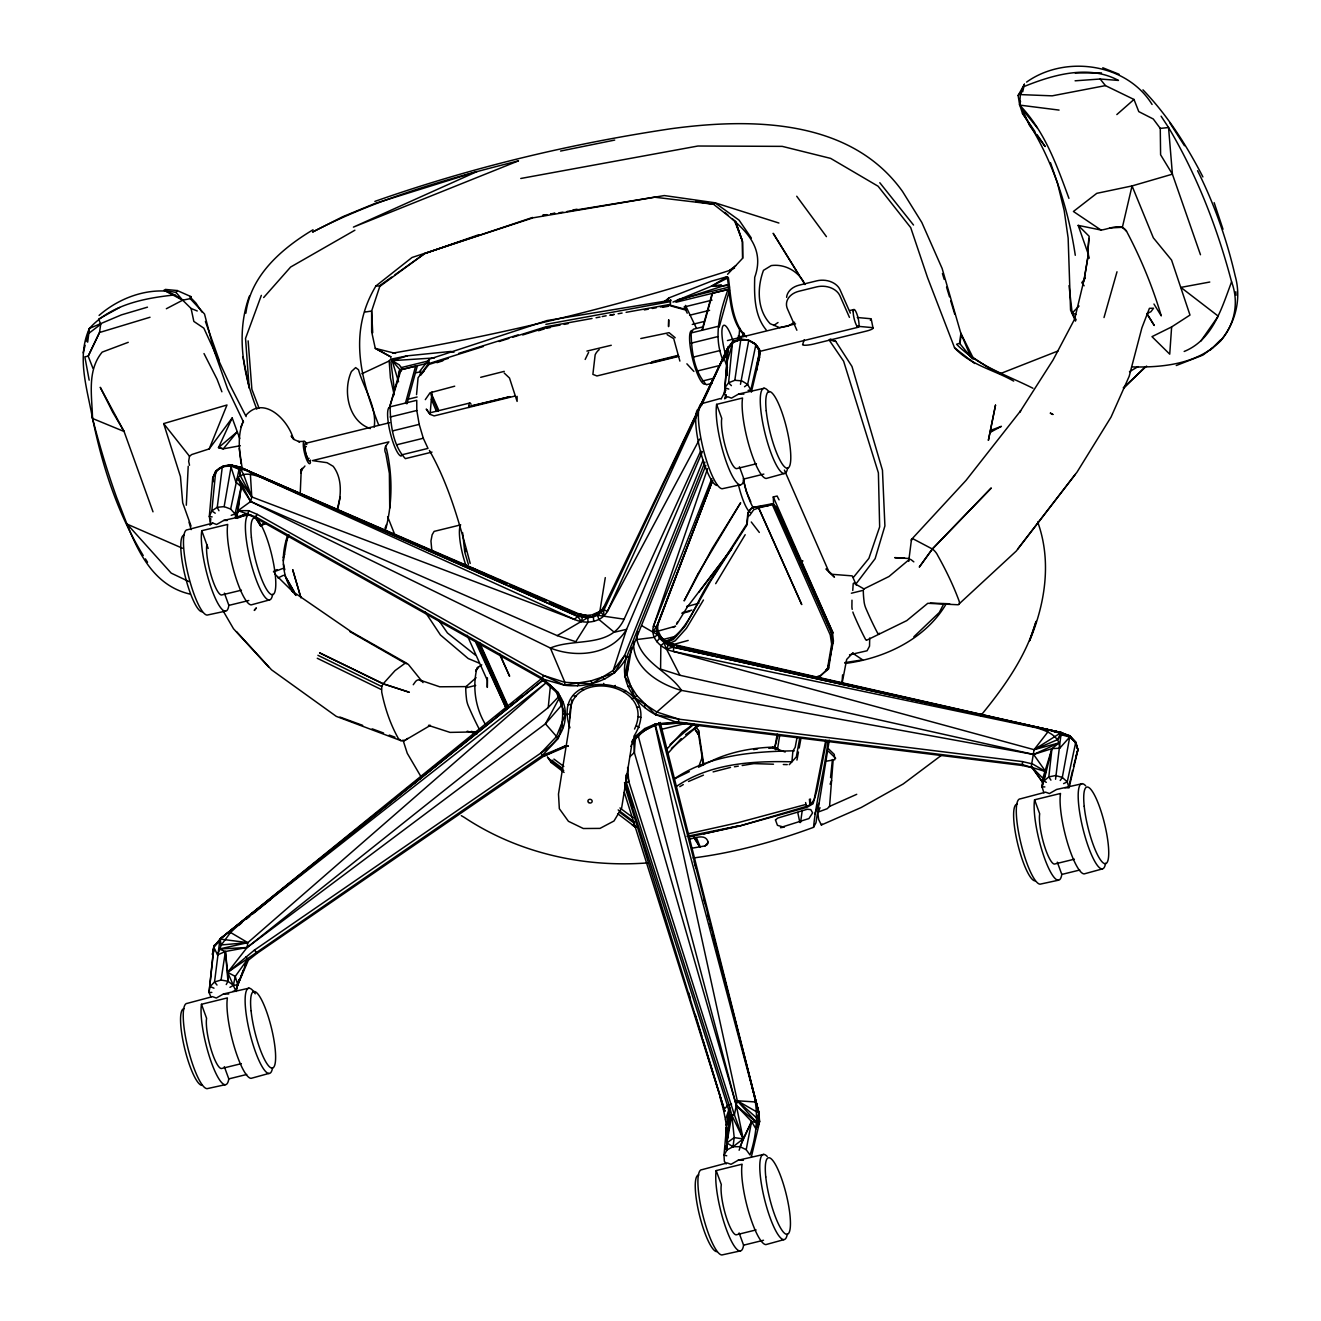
<?xml version="1.0" encoding="UTF-8"?>
<svg xmlns="http://www.w3.org/2000/svg" width="1321" height="1321" viewBox="0 0 1321 1321"><rect width="100%" height="100%" fill="white"/><g stroke="black" fill="none" stroke-linecap="round" stroke-linejoin="round"><path stroke-width="1.5" d="M1055.562 779.241L1061.209 732.561L673.462 644.4L665.801 641.478L659.361 635.847L673.05 647.125L1061.209 732.561L1069.432 735.648L1076.004 742.65L1077.903 749.767L1069.515 785.879M726.253 1163.9L724.354 1161.275L723.991 1155.148L727.161 1149.831L733.023 1146.744L739.991 1146.694L746.2 1149.699L750.014 1154.967C757.28 1133.401 758.881 1110.35 752.343 1088.405L655.447 725.312M487.399 677.739L487.3 687.399L487.35 680.414L467.172 635.285M851.979 600.18L851.896 606.9A6.027 1.304 76.2 0 0 852.21 609.344M1075.509 321.119L1070.555 310.121L1068.144 238.061L1064.181 210.501L1057.444 182.942L1050.443 162.615M642.089 625.873L652.69 631.966L657.759 624.866L712.613 480.448L656.669 626.732C655.133 636.953 664.38 644.153 673.05 647.125L1061.209 732.561L1069.515 736.078L1076.004 742.65L1069.432 735.648L1061.539 734.806L1057.427 739.727L1034.079 749.684L673.594 651.484C662.267 649.321 649.998 638.951 653.383 626.336L707.577 468.658M869.713 637.993L869.532 646.167L867.088 650.758L849.535 654.803M240.405 458.288C238.837 446.168 238.226 432.892 243.229 421.531M301.039 469.533L300.957 473.001L302.245 468.261L301.403 470.226L304.936 466.016M644.731 728.581L634.658 737.019L630.86 746.382L636.739 737.349L644.681 730.298L644.731 728.581L655.464 723.941L678.416 722.075L1021.959 764.496L1045.704 771.58L1042.071 786.837L1043.871 792.798M727.012 375.197L726.732 356.373L728.251 347.142L732.528 341.924C742.121 336.442 755.876 340.191 759.988 350.792L759.261 358.85L751.352 392.188M1059.062 110.089L1019.663 105.102L1020.34 94.6L1024.386 84.247L1018.128 95.459L1019.663 105.102C1044.729 131.225 1056.75 165.092 1068.937 198.365M389.728 508.189L389.381 473.446L385.798 453.516A9.528 8.273 9.1 0 1 386.706 444.88L388.869 441.858L312.433 460.616L327.063 462.697L333.189 466.313C342.585 478.532 341.115 495.491 337.549 509.625M726.005 396.647L724.42 393.873L728.251 347.142L603.647 607.396L601.319 611.524L593.938 614.711L577.492 616.246L260.964 477.277C247.506 471.118 229.326 457.314 215.736 471.217L212.698 478.02L209.312 516.544L210.402 522.621L210.782 518.691M814.875 677.739L818.822 676.765L827.243 670.11L831.669 644.087L830.232 634.906L771.976 503.796L774.403 505.58M188.209 466.263L186.311 505.216M751.302 1157.113L759.261 1123.362L758.981 1113.174L660.219 722.455M1076.004 742.65L1069.432 735.648L1069.729 737.035L1059.739 748.198L1051.945 748.644L1033.6 754.456L681.52 690.404C668.839 671.464 642.567 663.092 636.821 639.546L654.176 637.349L657.594 634.658L657.759 624.866M724.42 393.873L727.177 357.545M734.592 341.33L740.833 339.365L748.759 340.405L755.86 344.715L759.707 351.469L756.322 370.838L759.988 350.792L755.562 344.121L748.545 340.24M87.665 342.172L89.481 328.384C110.881 304.573 144.369 298.117 174.818 294.93L182.678 300.197L191.083 308.47L197.258 310.98M852.755 590.454L853.151 584.493A6.027 1.304 76.2 0 1 853.399 583.271M635.368 738.125L634.377 752.541L736.325 1105.528L743.178 1138.917L739.116 1150.244M1171.628 326.931L1169.729 354.16L1151.978 336.657L1171.628 326.931L1189.99 315.059L1171.578 260.105L1153.349 237.846L1132.047 185.931L1096.777 193.345L1073.412 211.476L1101.004 230.036C1108.814 229.293 1121.133 222.407 1126.499 231.175A550.197 478.4 9.1 0 1 1161.258 315.884L1153.96 304.028M941.526 755.249L903.184 783.98L861.11 807.56L821.348 824.998L818.706 819.598L817.732 812.217L827.21 808.7L829.571 806.388L833.155 760.021L825.889 761.259M633.75 641.279C631.57 667.27 659.526 684.575 681.52 690.404L656.801 712.036L655.464 714.595C635.153 703.878 618.69 681.223 626.451 657.462L704.952 462.135M726.88 1134.194L727.277 1128.894M972.339 358.916L960.053 343.856L960.846 333.354L942.137 268.493L921.81 222.456L902.573 191.528C850.542 118.56 751.154 117.866 670.903 128.748C570.276 143.774 470.854 167.618 374.85 201.403M1088.834 238.474L1087.761 252.658L1089.28 258.173M128.253 342.321L102.179 352.113C86.691 370.821 92.09 396.168 92.52 418.476C99.455 445.293 107.381 471.861 116.809 497.918C131.819 535.368 145.194 583.899 190.323 594.169M841.84 684.526L842.6 674.833M738.125 339.679L738.456 335.584M738.868 338.44L739.694 328.202M431.95 392.007L430.101 414.315L426.254 409.081L430.134 414.381L434.147 415.9L515.058 396.036M1044.878 786.936L1042.071 786.837L1042.847 778.201L1051.945 748.644L1059.128 742.881C1055.198 733.865 1045.027 730.414 1036.358 727.772L673.594 651.484L673.462 644.4L659.988 638.737L656.669 626.732L712.415 480.728M416.544 394.616L418.08 377.773L427.575 364.844M759.261 358.85L759.988 350.792M541.544 678.581L219.98 939.033L213.754 947.124L209.048 992.55L210.914 996.893M725.444 1149.584L725.823 1145.703M797.058 737.399L795.159 747.389L792.914 751.005L791.89 761.821L789.215 764.694M1043.293 783.287L1031.272 766.593L1034.079 749.684L1047.949 731.851M226.238 984.558L227.955 981.255L227.658 972.372L247.11 947.487L548.232 707.577L550.444 685.467M727.557 274.322L742.65 258.256L742.6 241.958L735.533 221.482L732.478 218.89M960.053 343.856L960.846 333.354L973.775 359.13M830.546 777.64L832.412 759.542M153.005 511.821L124.075 431.472L92.52 418.476C87.417 389.282 76.189 356.901 89.481 328.384L121.416 314.877L147.473 307.166M705.81 465.438L628.846 656.933L626.451 657.462C615.058 680.067 588.258 688.109 564.579 685.236L564.876 682.346L550.362 648.033L250.66 501.501L241.198 486.706L237.978 477.608C244.269 471.564 253.83 474.866 260.964 477.277L574.635 619.516C585.599 624.404 600.972 622.67 607.379 611.474L699.668 439.034M741.708 339.282L732.528 341.924L728.598 382.809L724.783 387.78L728.796 389.068M810.5 799.023L809.872 804.935L806.57 806.355L738.505 826.319L688.555 837.068M571.861 699.866L568.41 732.082L558.486 794.07L559.344 808.7L568.426 821.299L583.321 828.515L599.998 828.399L614.001 820.985L621.597 808.254L631.521 746.282M636.821 639.546L637.68 631.686M305.085 870.556L219.98 939.033L214.53 981.982L210.138 986.556L213.985 988.191M730.001 1110.168L726.467 1127.672L727.161 1149.831L726.831 1142.929L730.067 1114.858M738.753 336.971L742.716 336.079L743.129 332.562M212.103 516.907L209.312 516.544L211.822 510.93L217.255 507.297L224.141 506.62L231.423 464.909L221.911 466.726L230.564 465.042L239.514 467.089L578.218 613.638L577.492 616.246L574.635 619.516L251.766 496.944L240.323 475.758L238.606 468.938L231.423 464.909L222.324 466.808L217.255 507.297L218.956 510.732M640.371 733.188L638.472 736.738L736.325 1105.528L751.599 1121.496L743.178 1138.917L733.023 1146.744L726.831 1142.929L730.265 1115.882L727.31 1105.297L624.503 782.527M733.023 1146.744L734.212 1137.612L731.867 1115.254L729.192 1105.429L626.385 782.676L625.791 775.08M233.09 991.262L235.865 991.113L227.658 972.372L542.27 755.496L558.271 738.456C563.027 723.512 565.14 707.247 558.288 692.551L542.32 678.119L256.109 517.072L238.028 510.649L241.198 486.706L235.832 482.016L230.696 465.983L221.911 466.726M731.405 385.649L728.598 382.809L734.823 380.283L740.833 339.365M800.559 822.504L802.243 810.417M119.617 307.479L98.712 319.022L100.693 324.306L99.521 332.512L88.193 356.158L92.949 368.311M771.976 503.796L752.078 507.611L750.245 509.724L748.247 512.911L747.075 524.817L710.781 580.86L685.071 626.204L673.561 639.314L666.593 642.7M374.206 427.129C377.079 406.885 363.803 388.605 358.486 369.731L355.646 367.601L351.436 371.498C342.519 390.752 348.381 421.548 370.441 428.565M217.007 985.053L214.53 981.982L221.053 980.033L225.412 951.5L247.11 947.487L545.441 723.809L560.715 706.223L562.168 702.739M300.197 494.17L301.254 469.665M283.355 560.798L287.053 539.249M777.59 748.726L779.77 734.971M238.176 981.883L235.865 991.113L237.747 984.921L235.254 976.401L227.658 972.372L254.425 950.096L540.85 753.069C554.572 744.4 565.603 731.669 565.322 714.611C565.784 698.082 553.796 686.788 540.883 678.532L254.672 517.485L246.053 513.671L242.42 515.421M599.784 611.887L605.282 577.624M693.129 857.99C734.344 852.706 774.601 841.659 813.538 827.326L815.965 822.752L829.307 740.14M475.444 731.9L450.032 732.395L428.499 725.411L430.398 725.378L404.424 740.635L401.056 740.701L398.43 738.621A193.543 130.036 -70.5 0 1 381.719 692.121L381.719 686.54L383.09 683.865L409.295 692.27L383.222 683.733L319.583 652.838L383.09 683.865M678.416 722.075L678.895 719.185L656.801 712.036L634.691 697.587L626.963 674.915L628.846 656.933L624.651 676.269L636.755 695.49L655.464 714.595L678.895 723.115L1022.437 765.52L1032.494 767.749L1042.401 781.9M1088.438 253.715L1084.244 278.995L1074.65 319.071L1053.068 359.973L1019.812 412.069L1020.654 410.798L966.031 480.398L911.473 539.463L908.898 559.807L888.983 576.517L863.571 589.083M1083.914 281.092L1088.091 255.861M655.464 714.595L678.895 719.185L1022.454 761.59L1022.437 765.52M634.542 729.043C656.884 682.429 565.471 666.428 570.127 717.65M828.052 740.503C824.816 769.664 816.328 798.495 813.538 827.326M631.719 647.521L626.963 674.915L624.651 676.269M799.601 738.769L796.348 756.867L791.89 761.821C752.111 760.797 709.773 763.406 675.857 786.821M757.346 1126.582L759.558 1121.76L758.981 1113.174L658.667 722.637M246.053 513.671L248.084 513.572L235.518 517.37L238.028 510.649L248.596 510.682L248.084 513.572L237.086 518.393M778.911 223.034L714.909 202.757L664.314 195.558L533.106 217.816L412.036 257.479L375.924 285.963C347.885 332.529 360.848 378.863 378.698 425.081M219.088 941.576L213.754 947.124L212.417 954.389L214.167 945.555L219.088 941.576L221.301 944.944L217.552 954.885L225.412 951.5L227.658 972.372M569.945 727.821C547.158 661.26 671.233 677.079 633.849 736.375M627.26 773.627L628.779 781.471L734.393 1114.874L743.178 1138.917L734.212 1137.612L726.831 1142.929L731.867 1115.254L734.393 1114.874L737.283 1100.773L655.084 725.411M732.528 341.924L728.119 348.794L726.732 356.373L723.891 357.974L720.226 364.563L701.418 405.712M796.943 760.087L798.445 752.029M799.188 748L801.038 737.927M1061.539 734.806L1069.729 737.035L1062.315 777.409L1060.202 780.513M385.782 529.027C392.469 502.855 392.634 475.312 386.508 449.008A9.528 8.273 9.1 0 1 385.567 446.052M235.782 518.03L235.055 513.968L230.663 509.064L239.514 467.089L506.818 583.387M746.2 1149.699L751.599 1121.496L756.619 1122.619L737.283 1100.773L755.133 1101.945M825.774 740.288L814.099 799.816L809.872 804.935L809.426 799.205M826.484 740.833L816.89 790.552L813.042 803.779L806.883 807.362L738.505 826.319M768.822 748.346L774.75 747.835L777.21 734.096M842.369 681.818L846.678 659.427L853.019 652.723M777.838 735.747L774.75 747.835M287.796 534.774C280.779 555.266 280.878 578.268 295.97 595.441L284.477 574.982M214.167 945.555L209.048 992.55L211.839 992.401M250.379 474.189L251.766 496.944L250.66 501.501L238.028 510.649L236.525 518.162L241.198 486.706L235.055 513.968L231.208 515.322M828.102 667.419L833.435 641.048L832.379 631.57M755.86 344.715L747.636 384.411L750.807 389.976L748.066 390.389M1069.729 737.035L1075.707 742.518L1067.252 781.916L1069.052 787.877L1064.842 787.712M670.985 300.197L546.944 320.574L429.077 359.229L428.879 364.48L420.524 375.114L424.206 370.838M687.217 313.176L685.45 309.378L670.358 305.201L670.573 299.966M730.067 1108.022L726.286 1125.343L726.732 1133.963M229.97 987.348L233.371 985.317L237.747 984.921L238.936 979.621M1019.663 105.102L1020.522 101.321M1022.669 91.826L1024.386 84.247L1020.34 94.6L1052.177 95.839L1105.446 85.617L1133.996 99.471L1138.785 111.624L1153.266 118.989L1160.267 128.401L1160.598 154.772L1172.404 174.174L1200.475 254.738M739.991 1146.694L751.599 1121.496L755.893 1128.811L758.832 1115.948L756.636 1117.896L737.283 1100.773L758.981 1113.174L756.636 1117.896M1069.465 784.014L1072.586 770.424M1073.478 766.543L1077.903 749.767L1075.707 742.518M750.807 389.976L759.707 351.469M1126.499 231.175L1122.388 227.295L1132.047 185.931L1172.404 174.174L1168.557 127.526L1161.093 116.182M245.871 313.209C250.693 275.263 282.017 248.331 313.027 229.788M236.096 991.477L238.738 980.199M1042.071 786.837L1045.704 771.58L1033.6 754.456L679.886 675.262L660.583 669.087L660.847 645.655L666.213 641.032L668.294 644.945L666.494 649.139L679.886 675.262M336.822 511.062L340.207 497.208M1046.315 782.329L1043.887 781.008L1051.945 748.644L1048.824 776.88L1050.922 780.15M83.206 352.856L85.138 345.326M86.096 341.561L89.481 328.384M249.388 296.135C235.931 332.842 242.75 373.628 256.819 409.147M417.089 366.776L406.934 403.764L405.481 403.054L415.636 366.082L400.23 369.946L389.348 408.073L401.749 367.469L427.773 361.079M702.161 329.49L711.87 294.434M702.359 330.2L712.613 293.196L728.003 289.497L729.456 290.191L719.202 327.113L717.765 326.419L691.114 332.958C691.527 350.659 693.872 371.416 706.388 384.758L712.102 383.354M1104.009 317.552L1117.005 271.779M235.832 518.146L238.028 510.649M727.177 361.426L732.742 342.75L740.288 339.679L748.759 340.405L740.487 384.312M1075.988 756.206L1077.903 749.767L1075.178 742.286M757.841 362.532L759.426 357.215L756.784 366.066M804.241 339.728L802.574 344.764A9.23 1.668 -11.5 0 0 813.868 343.988L866.328 331.109A9.23 1.668 -11.5 0 0 872.421 327.625L857.164 326.237M727.293 1122.322L726.286 1125.343L725.493 1119.812L729.374 1108.104M212.532 954.571L214.398 949.221M261.343 295.376L245.541 338.391L249.174 388.093M698.859 766.279L702.343 756.883M757.428 362.565L759.426 357.215L757.957 361.062M814.694 814.231L818.789 803.333M568.212 745.936L564.546 746.266L543.476 756.355L257.067 953.366L248.348 960.202L237.747 984.921L243.378 970.093M244.781 966.394L246.878 960.829M542.27 755.496L564.546 746.266L564.843 747.257L543.476 756.355L540.85 753.069L556.356 736.689L565.322 714.611L556.389 692.237L540.883 678.532L564.579 685.236L591.263 680.794L614.48 672.983L624.585 655.563L703.086 460.236M237.747 984.921L247.82 958.881L245.789 957.015M1160.267 128.401L1168.557 127.526C1197.09 175.511 1217.368 227.972 1231.585 281.868C1221.694 308.107 1212.86 339.844 1184.177 351.469M711.788 478.648L653.383 626.336L656.669 626.732M384.989 528.284L386.508 524.52M1132.675 366.908C1162.909 367.634 1197.602 363.919 1220.01 341.445C1235.383 323.298 1241.74 299.223 1235.185 275.924C1226.813 239.53 1214.362 204.095 1197.569 170.706M189.514 465.256A550.197 478.4 9.1 0 1 188.672 461.359L189.497 456.257L191.743 454.54L209.213 448.909L226.981 405.002L163.672 423.595L180.465 476.617L182.694 502.806L191.05 526.105M688.902 839.248C694.962 838.208 705.827 833.138 708.205 842.319L707.23 844.68L705.034 845.919L691.742 848.247M676.501 624.206L677.376 622.108M286.079 541.94L289.035 534.922M283.239 557.495L284.642 554.209M702.376 451.584L626.583 629.324L613.208 670.474L591.841 683.75L564.876 682.346L543.525 675.46L257.314 514.397L248.596 510.682M818.475 811.325L820.027 807.709M830.083 784.162L831.636 780.546M240.917 426.848L243.361 421.25M257.314 514.397L254.672 517.485M542.32 678.119L543.525 675.46L564.579 685.236M166.347 308.734L182.678 300.197L190.224 298.645L191.116 296.68L177.262 290.554L165.29 289.415M593.773 621.382L593.096 614.364L599.305 611.706L601.352 612.531L603.829 616.197L603.647 607.396L597.538 615.256L598.925 619.499L614.265 632.247L626.583 629.324C611.326 655.183 575.973 658.271 550.362 648.033C574.585 637.68 610.55 648.545 624.123 619.186L700.757 450.841M724.602 398.48L726.302 394.731M697.141 415.058L607.379 611.474L604.044 609.741L599.305 611.706L592.898 617.072L587.696 617.683L577.492 616.246L239.514 467.089L240.323 475.758M239.761 438.555L232.182 417.948L218.493 447.621L223.282 448.826L240.29 445.722M720.226 364.563L728.251 347.142L725.923 356.092L727.376 361.855M671.283 468.344L728.251 347.142L604.044 609.741L597.538 615.256L592.898 617.072L578.218 613.638L583.486 615.008M614.414 687.102L615.223 685.417M215.29 474.173L216.991 470.705L222.324 466.759M235.832 482.016L237.978 477.608L251.766 496.944L243.576 474.487L239.514 467.089M585.17 359.444L588.605 352.36M757.891 1124.98L759.558 1121.76L758.832 1115.948M943.871 603.631L939.314 612.482L913.851 636.772M946.199 603.846C925.691 638.935 884.608 658.485 845.159 663.456M1057.427 739.727L1061.209 732.561L676.269 645.738L714.479 654.39M559.889 696.91L545.441 723.809L558.271 738.456M721.051 399.107L725.906 390.025M757.775 1124.997L759.558 1121.76M742.716 336.079L744.384 333.288M703.449 599.998L686.441 628.301L675.196 640.784L669.764 643.36M715.685 583.667L745.176 534.708M547.34 756.817L551.088 762.448L552.789 761.111L552.294 760.302L550.907 760.615L551.088 762.448L564.084 772.438M691.114 332.958L693.393 329.21L702.921 326.881M677.095 623.71L687.465 606.785L732.313 547.984M631.686 741.89L634.658 737.019L655.464 723.941L678.895 723.115L656.801 724.684L644.681 730.298M666.742 641.775C689.612 629.357 696.2 600.642 710.533 580.216L746.712 524.107L747.868 513.126C751.467 502.855 764.562 509.212 771.976 503.945M755.893 1128.811L759.261 1123.362M99.092 315.422C119.534 297.506 149.025 286.822 176.056 292.453L177.262 290.554M221.301 944.944L230.548 932.477L240.604 923.082L543.327 679.853L219.98 939.033L221.301 944.944L247.836 942.649L546.167 682.759L219.98 939.033L220.888 939.759M420.293 374.454L420.705 370.706M425.312 399.636L430.052 392.783L454.705 386.194M666.791 749.189L682.577 731.917L693.674 724.007M668.211 753.069L681.207 738.604M1220.01 341.445C1234.755 325.23 1239.329 302.476 1231.585 281.868M1200.839 341.082L1218.243 316.148L1180.875 287.4L1209.772 282.034M577.409 685.814L579.638 682.676M413.258 684.724L415.636 681.405A6.027 4.293 -79.9 0 1 421.184 681.042M665.85 302.146L668.938 297.919L711.441 281.175L727.227 276.634L728.399 277.724C731.074 297.572 731.487 322.126 746.398 337.02M209.213 448.909L232.182 417.948M698.908 592.221L731.041 549.8M855.925 583.998L875.129 558.684L884.905 525.89L882.461 470.243L851.979 366.462L835.698 341.313L830.199 339.002M728.119 348.794L732.742 342.75M1075.195 474.47L1016.278 551.055L959.343 603.68M1017.616 549.14L1077.011 472.158L1111.06 417.056L1129.191 376.287L1141.889 327.856L1149.419 308.338L1153.53 308.222L1150.938 311.69L1146.777 313.671L1154.273 325.478L1146.975 313.622M419.962 370.986L428.764 359.725M1085.317 278.137L1081.816 282.611L1084.128 285.798M980.611 715.8C1003.795 687.63 1025.856 656.785 1036.093 621.365L1029.62 640.702C1045.324 603.284 1051.797 560.897 1037.679 521.927M853.349 577.442L868.888 558.387L879.654 526.897L878.399 472.885L843.624 361.211L829.093 339.959L835.698 341.313M821.348 824.998L822.091 824.106M361.855 373.76L389.183 360.98L390.62 359.246L407.363 355.811L450.94 351.436L453.962 352.245M1018.128 95.459L1020.027 93.246M800.559 563.456L802.854 560.831L799.667 563.456M705.034 845.919L708.205 842.319M263.672 297.539L290.62 267.04L354.887 230.217M383.222 683.733L395.045 670.606L405.101 663.241L408.255 664.281L423.017 682.61M1123.692 388.275L1145.241 366.809M666.213 641.032L674.271 645.275L673.462 644.4M548.232 707.577L559.097 696.184M1123.263 387.813L1146.595 366.082M1079.042 306.01L1072.173 313.06L1076.202 319.913M245.937 415.289C263.721 395.128 287.747 419.566 293.229 438.423M634.691 697.587L636.755 695.49M1210.168 350.197L1220.67 339.811M656.917 641.791L660.764 636.227L657.841 630.612L652.69 631.966L657.594 634.658M725.493 1119.812L723.462 1109.723L728.697 1104.736M629.902 756.702L634.377 752.541L633.651 739.166M827.243 670.11L828.63 668.872L832.659 642.039L831.454 632.082L775.229 506.339L772.075 504.655L758.667 507.941L753.697 509.724L749.535 515.669L748.429 515.619M466.016 686.656L476.072 677.723M1116.839 114.564L1133.996 99.471M585.253 615.454L587.696 617.683L588.109 622.158L575.791 641.692L557.181 635.616L250.66 501.501L237.978 477.608M669.995 744.549L693.855 724.288M671.415 748.429L698.264 725.642L685.582 734.674M1043.887 781.008L1048.824 776.88L1055.562 775.559L1062.315 777.409L1067.252 781.916L1063.603 783.617M238.507 925.509L241.71 922.917M246.515 919.036L249.719 916.444M252.922 913.851L270.541 899.601M321.779 858.138L324.983 855.546M329.788 851.665L332.991 849.073M336.178 846.48L339.381 843.888M342.585 841.295L347.39 837.415M350.593 834.822L353.797 832.23M413.044 784.294L416.247 781.702M419.451 779.109L422.654 776.533M425.857 773.941L430.663 770.044M433.866 767.451L437.069 764.859M502.723 711.755L505.926 709.162M513.935 702.689L510.732 705.265L513.836 702.607M517.122 700.097L520.325 697.505M561.739 703.499L563.274 702.277M308.288 867.98L380.564 809.839M391.792 800.79L395.012 798.214M398.215 795.622L403.037 791.758M406.257 789.165L409.46 786.589M412.68 783.997L449.602 754.291M496.168 716.824L499.388 714.232M502.591 711.656L505.811 709.063M517.056 700.031L521.861 696.15M825.625 670.11L828.63 667.732L819.912 676.666L818.128 676.038M664.595 301.32L668.938 297.919M1026.582 82.1C1064.957 54.739 1126.565 63.028 1152.077 104.458M392.766 353.12C506.719 333.635 619.318 305.878 729.374 270.508L735.747 265.653M89.184 333.057L100.693 324.306M744.516 386.756L747.636 384.411L741.791 380.861L734.823 380.283M1212.926 347.638L1202.886 355.101L1176.268 365.521M624.007 691.643L625.626 690.454M724.75 398.793L727.64 396.729L731.471 398.116L738.67 394.021L764.215 388.275M391.693 277.08L380.151 285.319L371.63 311.029L371.663 331.802L375.28 348.364L390.95 356.934L375.28 348.364L395.524 353.417M394.996 274.735L424.668 253.582L478.549 234.808M209.874 525.147L212.764 523.083L216.611 524.487L223.81 520.408L249.355 514.695M773.792 325.478L778.019 322.506M222.324 466.808L215.736 471.217L212.698 478.02L213.358 481.719M481.769 664.843L476.98 667.964C472.307 687.019 475.279 708.023 485.748 724.915M404.424 740.635L407.793 738.406M587.696 617.683L557.181 635.616M585.748 615.025L582.379 617.188L581.488 621.679L577.492 616.246M727.277 284.642L672.983 302.047L711.408 286.228L727.227 276.634M1061.209 732.561L1034.079 749.684L1059.128 742.881L1059.739 748.198M794.631 322.192L788.175 326.039L779.638 327.625L770.16 323.711C756.916 309.626 757.082 287.483 763.472 270.343L771.266 265.587C785.219 263.622 799.271 271.763 804.984 284.543L773.165 233.289L799.122 275.346M679.787 786.672L683.287 784.591M688.522 781.487L703.433 775.13M1129.472 371.696L1138.124 366.578M763.736 1154.422L738.208 1160.218L731.025 1164.313L727.177 1162.942L701.88 1169.696A43.841 9.495 76.1 0 0 702.161 1212.414A43.841 9.495 76.1 0 0 721.943 1254.95L740.024 1250.987M249.042 988.158L223.513 993.937L216.314 998.032L212.466 996.645L187.169 1003.382A43.841 9.478 76.2 0 0 187.433 1046.1A43.841 9.478 76.2 0 0 207.149 1088.653L225.247 1084.706M674.602 778.647C709.872 754.737 753.003 751.566 794.152 750.823L792.914 751.005M273.546 571.432L277.096 569.599M673.066 627.458L675.592 626.171L657.231 631.339M727.805 285.501L711.408 286.228L726.484 278.615L727.59 279.127C730.183 298.133 730.463 321.878 744.961 335.98M626.385 782.676L628.779 781.471L627.591 767.484M731.57 1104.24L727.31 1105.297M278.004 577.987L283.355 575.362M866.939 640.091L906.784 620.606L927.788 603.301L958.039 604.754A10.287 3.583 50.5 0 0 959.096 601.022A193.543 67.421 50.5 0 0 937.811 555.629A6.737 2.345 50.5 0 0 932.428 549.041L913.224 538.918A6.737 2.345 50.5 0 0 911.507 540.768M674.684 778.713L689.331 771.646M698.495 767.22L705.827 763.687M729.374 270.508L734.559 267.998M265.884 523.413L260.584 525.857L265.108 522.637L260.567 525.824L255.366 517.37M1033.6 754.456L1059.128 742.881M1024.303 86.443C1053.415 74.637 1089.115 64.415 1118.458 80.432L1100.162 79.012L1075.096 80.812M707.66 762.861C728.366 752.045 751.55 747.736 774.7 747.042L780.364 751.121M829.406 806.471L856.735 794.317M216.991 470.705L215.736 471.217L211.822 510.93L215.224 513.225M1000.641 373.513L1058.055 350.957M730.265 1115.882L731.867 1115.254L743.178 1138.917M273.497 571.943L283.965 568.063M532.611 217.453L424.668 253.582L380.365 286.013L375.924 285.963M713.109 771.893L730.546 767.402M959.855 343.163L956.602 344.253C977.557 365.752 1006.734 375.048 1032.923 388.242M458.701 353.384L518.096 334.89M664.034 641.56L673.76 638.39M407.363 355.811L392.155 360.666L390.62 359.246M428.698 363.655L483.42 346.449M499.057 341.528L508.833 338.457M512.73 337.235L545.953 326.782L592.039 318.477M428.879 364.48L448.413 358.321M522.687 334.973L546.134 327.608L560.154 325.065M436.937 362.681L442.799 360.831M538.555 330.729L544.417 328.879M673.05 647.125L666.494 649.139L663.687 642.221M150.016 317.255L99.521 332.512L88.193 356.158L84.841 356.802L89.168 380.151M631.587 698.66L633.865 698M687.102 606.521L698.941 603.169M672.604 644.714L688.191 640.437M269.022 1073.412L251.155 1078.332A44.336 9.577 76.2 0 1 234.164 1046.447A44.336 9.577 76.2 0 1 227.394 997.916L201.469 1004.29A44.336 9.577 76.2 0 0 211.674 1063.223A44.336 9.577 76.2 0 0 228.797 1078.894L246.746 1074.468M783.799 1239.676L765.932 1244.597A44.336 9.594 76.1 0 1 748.908 1212.728A44.336 9.594 76.1 0 1 742.088 1164.197L716.18 1170.604A44.336 9.594 76.1 0 0 726.418 1229.504A44.336 9.594 76.1 0 0 743.591 1245.175L763.521 1240.254M720.193 398.562L702.326 403.466A43.841 9.462 76.2 0 0 702.574 446.168A43.841 9.462 76.2 0 0 722.257 488.737L740.338 484.807M784.146 473.545L766.279 478.45A44.336 9.561 76.2 0 1 749.321 446.548A44.336 9.561 76.2 0 1 742.551 398.017L716.626 404.375A44.336 9.561 76.2 0 0 726.798 463.308A44.336 9.561 76.2 0 0 743.905 478.995L763.852 474.09M1102.044 869.003L1084.178 873.891A44.336 9.561 76.2 0 1 1067.252 842.005A44.336 9.561 76.2 0 1 1060.515 793.459L1034.574 799.799A44.336 9.561 76.2 0 0 1044.729 858.733A44.336 9.561 76.2 0 0 1061.803 874.436L1079.752 870.027M269.137 600.015L251.254 604.869A44.336 9.528 76.3 0 1 234.411 572.951A44.336 9.528 76.3 0 1 227.707 524.404L201.766 530.712A44.336 9.528 76.3 0 0 211.839 589.678A44.336 9.528 76.3 0 0 228.863 605.381L248.81 600.51M805.562 804.539L737.861 822.719L687.597 833.914M682.346 612.647L691.89 610.104M681.917 613.423L689.678 611.359M480.695 377.311L504.259 371.366M241.33 1063.653L221.449 1068.54A27.708 5.994 76.2 0 1 210.832 1048.61A27.708 5.994 76.2 0 1 206.588 1018.276L201.469 1004.29M756.091 1229.917L736.226 1234.821A27.708 5.994 76.1 0 1 725.576 1214.907A27.708 5.994 76.1 0 1 721.316 1184.574L716.18 1170.604M677.458 299.784L729.522 287.02M400.23 369.946L428.252 363.06M675.939 302.261L728.003 289.497C719.747 312.516 712.944 337.35 723.281 360.897M416.28 372.737L420.293 371.762M683.997 307.033L712.019 300.148M689.579 315.24L709.608 310.319M692.287 324.421L704.308 321.465M407.611 399.355L417.122 397.01M390.157 417.023L416.809 410.484L416.742 400.296L390.091 406.835C390.504 424.553 392.849 445.293 405.365 458.635L432.017 452.096M691.164 343.146L717.815 336.591M305.547 443.344L389.678 422.687M429.738 412.862L469.797 403.021M727.458 340.554L795.556 323.843M849.634 310.567L853.647 309.593M468.592 406.472L510.071 396.647L472.125 405.96M678.02 355.399L652.079 361.772L650.906 363.209L678.845 356.356M677.838 356.092L596.927 375.957L592.881 374.371L595.144 354.887A14.548 8.851 -23.6 0 1 599.222 349.57M392.552 430.91L419.203 424.371L416.809 410.484M693.575 357.033L720.209 350.494M758.469 351.716L858.617 327.146M396.647 444.797L423.298 438.258L427.987 448.397L401.336 454.936M697.653 370.92L720.506 365.306M702.359 381.059L713.769 378.252M460.732 524.866L434.13 531.389L432.149 534.741L430.96 540.999L432 552.261M756.438 463.754L736.573 468.641A27.708 5.978 76.2 0 1 725.972 448.711A27.708 5.978 76.2 0 1 721.745 418.361L716.626 404.375M773.28 496.927L833.023 633.056L776.897 507.512L773.677 505.514L773.28 496.927L777.161 496.036A29.095 6.275 76.2 0 0 779.076 499.866M475.692 685.434L465.752 687.878A39.184 8.454 76.2 0 0 466.429 698.281A6.027 1.304 76.2 0 0 468.245 705.744A180.994 39.052 76.2 0 0 480.035 730.612M664.529 639.083L676.451 636.161M851.385 593.228L863.307 590.305A39.184 8.454 76.2 0 0 863.984 600.692A6.027 1.304 76.2 0 0 865.8 608.172A180.994 39.052 76.2 0 0 877.573 633.04A6.027 1.304 76.2 0 0 879.258 633.172M661.127 729.423L686.887 723.115M1074.353 859.195L1054.472 864.066A27.708 5.978 76.2 0 1 1043.904 844.136A27.708 5.978 76.2 0 1 1039.693 813.802L1034.574 799.799M212.764 523.083L187.433 529.771A43.841 9.412 76.3 0 0 187.648 572.488A43.841 9.412 76.3 0 0 207.199 615.074L225.313 611.194M241.446 590.173L221.565 595.011A27.708 5.945 76.3 0 1 211.03 575.064A27.708 5.945 76.3 0 1 206.836 544.714M586.904 351.089L611.26 345.276M703.862 833.848L738.472 825.922L686.97 836.342M219.253 949.023L247.836 942.649L247.11 947.487L219.253 949.023L225.412 951.5L227.955 981.255L233.371 985.317L235.254 976.401L247.82 958.881L248.348 960.202M1082.163 783.716L1056.618 789.463L1049.435 793.558L1045.588 792.171L1020.258 798.875A43.841 9.445 76.2 0 0 1020.506 841.593A43.841 9.445 76.2 0 0 1040.155 884.162L1058.253 880.248M566.362 714.562L569.467 713.901M640.801 338.523L669.07 332.661L675.18 337.73M833.155 760.021L834.839 759.674L834.245 754.39L828.564 748.908M560.55 151.056L614.711 140.076M602.161 316.561L606.157 315.785M520.771 178.484L697.934 146.02L782.247 146.367L830.645 158.388L878.118 186.244L910.714 227.625L927.54 277.592L954.571 347.803C970.407 365.124 993.937 369.814 1013.669 381.092M545.854 324.355L669.962 301.716M596.052 317.75L600.048 317.023M610.071 315.224L614.083 314.497M618.096 313.771L622.092 313.06M626.104 312.334L670.193 304.391M564.166 324.355L568.179 323.628M644.318 309.907L648.314 309.18M652.326 308.454L656.339 307.727M660.335 307.017L670.358 305.201M546.366 328.269L550.378 327.542M662.581 307.314L668.591 306.224M542.634 215.356L546.696 214.646M550.741 213.919L554.787 213.193M573.033 209.94L577.079 209.23M610.153 315.059L614.182 314.398M542.667 215.472L546.729 214.811M550.791 214.151L554.853 213.474M558.932 212.813L562.994 212.153M567.056 211.476L654.473 197.176L713.505 204.26C737.762 223.513 767.253 242.668 754.72 277.327C754.208 295.26 754.175 315.422 766.246 329.969M753.63 749.618L757.527 748.99M734.426 766.774L738.307 766.147M742.187 765.52L753.829 763.621L773.479 764.215M780.48 827.722L784.426 827.078M844.68 662.63L862.646 659.856L852.904 653.35M364.646 312.103L371.63 311.029L372.704 332.743M711.408 286.228L721.283 284.808M599.305 611.706L601.319 611.524M434.493 357.925L392.155 360.666L398.546 381.835M647.505 862.91C583.535 867.814 517.832 852.986 464.133 817.303L461.293 815.668M1110.053 227.939L1122.388 227.295M304.012 441.363L298.48 441.544L299.652 441.841L294.748 439.86L291.198 436.013L293.625 439.497M306.356 446.647L304.821 446.663L305.415 452.509L307.545 458.337L309.081 458.321M466.61 686.606L439.695 686.788L419.467 679.935M1075.228 72.952L1101.499 72.903M564.546 746.266L568.311 746.266M223.513 993.937L228.715 994.003M738.208 1160.218L743.426 1160.284M738.67 394.021L743.872 394.104M223.81 520.408L227.278 520.457M191.116 296.68L189.712 296.664L195.822 302.938L201.981 312.053M904.555 557.924L894.746 557.66L908.881 558.502M627.756 686.441L630.893 686.524M568.195 704.555L571.101 704.638M636.54 707.23L639.166 707.296M783.32 764.512L787.25 764.628M930.347 603.053L949.667 603.78M857.279 317.502L870.622 318.724A9.23 1.668 -11.5 0 1 870.308 320.177M597.538 615.256L624.123 619.186M695.688 201.419L713.505 204.26L714.909 202.757L739.116 220.194L751.368 238.094M634.658 737.019L636.739 737.349M556.389 692.237L558.288 692.551M1054.141 731.884L1062.266 733.254L881.338 692.237M221.053 980.033L227.955 981.255M578.235 614.034L581.735 614.744M1078.184 225.379L1089.181 236.31L1087.761 252.658L1078.184 225.379L1101.004 230.036M726.732 1155.776L723.991 1155.148L726.467 1127.672L726.732 1129.95M718.492 655.315L772.768 667.617M776.798 668.525L831.074 680.843M835.087 681.752L877.309 691.329M1022.454 761.59L1032.494 763.934L1045.704 771.58M467.238 731.207L477.013 733.882M670.589 305.861L685.698 310.039M471.349 731.339L477.112 732.94M687.465 606.785L686.656 606.57L688.472 605.497M219.98 939.033L247.836 942.649L230.548 932.477M638.109 716.56L640.982 717.468M573.496 695.655L576.055 696.514M1075.888 314.398L1072.173 313.06L1069.019 285.633M339.926 717.055L362.681 725.378M372.175 728.845L383.552 733.006M389.249 735.087L394.946 737.168M785.186 752.029L772.504 747.323L775.84 749.684M230.696 465.983L238.606 468.938M224.141 506.62L230.663 509.064M401.056 740.701L336.277 716.362L271.565 669.846L236.542 631.686M1102.787 67.767L1119.052 74.24M479.292 663.159L468.228 658.552L440.438 634.988L424.949 611.623M174.818 294.93L163.87 290.224L182.678 300.197L176.056 292.453M271.763 481.637L237.697 466.874L243.213 469.665M275.544 483.271L341.792 511.987M345.574 513.621L506.455 583.337M510.236 584.972L546.2 600.56M510.583 585.021L546.349 600.576M497.125 579.506L473.034 568.393L496.845 579.506M182.48 548.248L127.163 524.14L171.185 573.116L189.035 581.603M563.109 713.555L565.322 714.611M317.932 655.299L381.719 686.54M317.271 658.271L381.224 689.496M1001.021 373.959L988.57 367.75L970.324 355.778L960.846 333.354L961.804 337.301M655.464 723.941L656.801 724.684M406.835 663.324L351.766 632.099L291.66 590.784M854.01 583.221L864.165 589.034M349.9 631.62L405.101 663.241M667.088 334.609L673.727 338.671L679.886 361.095M601.98 677.194L604.902 679.06M636.524 725.774L639.149 727.475M257.067 953.366L254.425 950.096M635.418 827.144L617.634 813.653M636.474 827.161L633.205 824.783L636.408 827.177M553.912 759.096L563.819 766.428M619.945 807.957L633.139 817.732M552.789 761.111L562.597 768.442M618.178 809.938L634.526 822.157M552.277 761.969L563.72 770.506M619.301 812.019L633.997 823.016M581.752 688.753L583.568 690.107M774.7 747.042L777.838 749.436M954.571 347.803L974.683 363.49M913.835 561.871L911.176 559.774A6.027 2.262 58.4 0 0 908.782 561.359M475.246 654.985L447.456 632.974L438.308 619.698M736.325 1105.528L756.619 1122.619M724.833 212.417L727.888 215.009M1032.494 767.749L1031.272 766.593L1042.847 778.201M504.226 373.067L509.493 378.021L517.105 401.402L517.089 396.333M190.224 298.645L204.524 314.035L213.837 349.933L227.575 388.77L243.51 422.026M828.581 751.418L835.665 758.287M274.751 573.892L293.279 592.171M548.116 757.808L550.907 760.615M626.451 657.462L624.585 655.563L613.208 670.474L614.48 672.983M686.887 363.82L693.888 371.432M268.625 666.973L233.487 628.73L223.232 611.062M1142.962 89.861C1167.599 115.34 1186.687 145.574 1202.903 176.931M1100.162 79.012L1105.446 85.617M1037.365 128.005L1021.843 108.586L1029.571 125.512L1045.159 146.515L1037.216 134.891M879.803 182.727L913.521 225.032M163.672 423.595L189.497 456.257M751.269 521.993L759.327 532.446M796.728 196.251L826.434 236.641M401.138 371.085L392.155 360.666L399.256 364.86L402.558 369.352M694.978 725.493L698.578 730.513L703.73 764.463M421.168 776.996L407.264 753.3L403.021 740.09M286.327 578.086L294.154 591.56M754.44 343.394L758.271 348.975L755.562 344.121M1019.548 104.425L1022.454 113.292L1034.937 131.555M694.879 729.159L699.205 735.78M143.229 555.53C116.892 512.432 101.304 463.308 91.694 413.919M145.393 558.882L147.539 562.218M1170.026 123.2L1184.475 145.723M694.565 838.785L699.932 847.19M694.384 728.135L698.66 734.839L703.333 765.123M255.366 517.353L260.567 525.824L257.645 518.509M246.135 416.627L230.415 385.914L203.847 328.169L193.84 321.416L191.083 308.47M592.171 684.526L593.212 686.26M694.103 836.837L700.031 847.157M1022.454 113.292C1051.202 155.895 1067.764 204.772 1075.277 255.283M429.408 450.444C449.338 485.501 459.873 524.784 470.193 563.456M750.807 501.831L746.167 491.164L743.459 480.25M204.012 353.566L217.057 379.226L221.895 391.792M213.754 947.124L217.552 954.885M475.676 642.27L506.504 709.063L476.386 641.577M488.787 665.817L507.479 707.148M499.619 654.06L509.609 676.269L499.619 653.978M774.139 505.018L831.437 633.155L832.643 643.162M479.54 642.518L507.858 705.777M479.407 643.509L507.941 707.313M478.896 643.426L507.115 706.586M856.404 585.269L852.21 575.873L831.85 574.288L826.021 568.872L834.459 577.128L828.779 571.531L784.41 470.094M431.059 392.964L438.489 409.659M850.328 313.094L840.073 289.844A18.477 13.953 1 0 0 816.708 280.861L799.188 285.154A18.477 13.953 1 0 0 786.606 297.341M849.436 317.354L839.974 295.887A18.477 13.953 1 0 0 816.593 286.905L799.073 291.214A18.477 13.953 1 0 0 787.415 308.8L796.877 330.25M431.356 399.289L436.491 411.442M561.739 724.057L563.258 727.557M696.233 327.872L685.467 305.415L685.45 309.378M696.448 837.646L700.246 847.009M387.614 516.66L395.144 535.533M734.955 221.845L742.352 240.818L742.65 258.256M259.114 408.354L251.882 389.332L248.133 340.868M723.891 357.974L727.458 367.601M739.1 1232.939L743.591 1245.175M739.43 466.759L743.905 478.995M224.322 1066.658L228.797 1078.894M1057.328 862.184L1061.803 874.436M205.416 321.482L219.319 360.583M201.766 530.712L208.19 548.446M224.405 593.129L228.863 605.381M735.533 221.482L742.352 240.818M1214.148 202.658L1222.998 229.243M626.137 785.401L633.271 806.9M624.75 785.698L724.734 1111.423M624.305 792.303L724.717 1110.994M688.538 992.599L690.355 998.527M695.176 1014.297L701.831 1035.994M703.036 1039.941L724.783 1110.961M942.434 273.546L944.201 279.358M946.546 287.119L949.485 296.812M950.658 300.693L954.769 314.266M468.394 564.447L464.761 552.145L462.598 532.594M419.203 424.371L423.298 438.258M189.035 522.208L191.165 529.605M719.796 1096.397L723.462 1109.723M394.186 394.896L390.422 377.905L389.183 360.98M752.343 1088.405L758.981 1113.174L716.857 949.601M694.252 861.837L695.787 867.814M703.499 897.735L705.034 903.729M707.61 913.703L709.146 919.68M710.17 923.676L711.722 929.654M712.746 933.65L715.833 945.605M805.595 802.557L806.57 806.355M464.86 548.628L465.586 551.567M283.454 564.1L284.808 569.83M239.233 448.331L242.37 469.632M797.752 812.432L799.849 822.504M871.266 319.302L873.065 328.202M242.965 356.736L249.108 387.565M591.263 680.794L591.841 683.75M394.236 388.935L390.9 361.756M240.521 458.932L241.066 463.654M603.697 683.37L603.846 685.137M1235.812 291.743L1236.043 295.277M726.682 1134.31L726.467 1127.672L726.831 1142.929M726.897 367.502L727.078 375.494M698.578 730.513L698.66 734.839M644.698 703.697L644.731 707.561M717.154 485.434A39.415 8.504 76.2 0 1 699.47 447.175A39.415 8.504 76.2 0 1 699.238 408.767M787.663 467.799A43.841 9.462 76.2 0 1 764.991 433.172A43.841 9.462 76.2 0 1 769.053 391.974M1035.053 880.859A39.415 8.487 76.2 0 1 1017.401 842.583A39.415 8.487 76.2 0 1 1017.17 804.192M1105.561 863.257A43.841 9.445 76.2 0 1 1083.501 830.859A43.841 9.445 76.2 0 1 1085.664 785.797M716.841 1251.648A39.415 8.537 76.1 0 1 699.057 1213.405A39.415 8.537 76.1 0 1 698.809 1175.03M787.316 1233.913A43.841 9.495 76.1 0 1 765.123 1201.565A43.841 9.495 76.1 0 1 767.253 1156.502M272.555 1067.665A43.841 9.478 76.2 0 1 249.306 1030.859A43.841 9.478 76.2 0 1 255.234 993.821M202.047 1085.35A39.415 8.52 76.2 0 1 184.329 1047.091A39.415 8.52 76.2 0 1 184.081 1008.699M202.113 611.772A39.415 8.471 76.3 0 1 184.527 573.479A39.415 8.471 76.3 0 1 184.329 535.071M272.638 594.268A43.841 9.412 76.3 0 1 251.254 564.117A43.841 9.412 76.3 0 1 251.568 515.603M398.612 376.039A16.579 3.583 76.2 0 1 400.081 370.243M401.254 456.059A25.066 5.4 76.2 0 1 390.009 431.719A25.066 5.4 76.2 0 1 389.86 407.297M725.708 355.068A25.066 5.4 76.2 0 1 722.769 326.353A25.066 5.4 76.2 0 1 732.924 340.636M750.278 512.498A29.079 6.275 76.2 0 1 738.422 484.675M704.605 384.196A27.625 5.961 76.2 0 1 692.221 357.38A27.625 5.961 76.2 0 1 692.055 330.465M431.009 394.599A439.018 94.452 76.2 0 1 438.143 411.359M310.485 460.088A9.23 1.998 76.2 0 1 305.597 452.327A9.23 1.998 76.2 0 1 306.852 444.533M469.071 407.529A9.23 1.998 76.2 0 1 471.102 404.226M310.501 462.201A11.542 2.493 76.2 0 1 306.522 459.345A11.542 2.493 76.2 0 1 303.285 444.566A11.542 2.493 76.2 0 1 306.422 443.575M866.328 640.239A7.629 1.651 76.2 0 1 865.486 639.298A180.696 38.986 76.2 0 1 853.713 614.381A6.027 1.304 76.2 0 1 852.871 612.019M466.412 566.742A29.095 6.275 76.2 0 1 460.187 525.923M753.432 507.991A29.095 6.275 76.2 0 1 743.294 478.565M668.69 319.946L668.558 326.502L668.69 319.946M995.506 405.167L988.405 440.24L995.506 405.167M775.46 819.928L777.442 825.328L782.709 826.863L808.947 818.558L812.613 812.877L810.813 809.624L807.313 809.245L777.854 818.029L775.46 819.928M697.934 573.842L684.113 600.906L711.969 548.892L740.652 502.723L697.934 573.842M476.567 669.433L475.659 670.886L478.582 666.94L476.567 669.433M992.187 429.804L990.717 432.066L1001.401 426.336L992.187 429.804M932.296 548.958L919.284 567.105L932.428 549.041L991.295 487.977L932.296 548.958M256.175 608.089L254.259 610.451L256.191 608.089M237.351 431.752L223.282 448.826L218.493 447.621L237.351 431.752M1050.393 413.159L1052.837 414.447L1050.393 413.159M342.651 216.743L312.565 232.05C377.377 198.315 447.968 178.599 518.493 160.848L353.417 227.113L476.997 171.565L374.784 203.533L342.651 216.743M576.468 613.687L549.982 602.211L576.468 613.687M635.599 827.029L632.247 824.882L635.434 827.111M124.075 431.472L112.615 411.987L100.247 387.301L124.075 431.472M766.329 524.899L758.667 507.941L801.731 604.572L766.329 524.899M300.874 597.637L292.684 569.698L300.874 597.637M766.23 410.798A39.415 8.504 76.2 0 0 787.233 468.228A39.415 8.504 76.2 0 0 781.355 410.682A39.415 8.504 76.2 0 0 766.23 410.798M1084.194 806.256A39.415 8.487 76.2 0 0 1105.149 863.703A39.415 8.487 76.2 0 0 1099.287 806.14A39.415 8.487 76.2 0 0 1084.194 806.256M765.767 1176.945A39.415 8.537 76.1 0 0 786.87 1234.342A39.415 8.537 76.1 0 0 780.942 1176.813A39.415 8.537 76.1 0 0 765.767 1176.945M251.056 1010.681A39.415 8.52 76.2 0 0 272.109 1068.095A39.415 8.52 76.2 0 0 266.198 1010.565A39.415 8.52 76.2 0 0 251.056 1010.681M251.386 537.234A39.415 8.471 76.3 0 0 272.242 594.698A39.415 8.471 76.3 0 0 266.429 537.135A39.415 8.471 76.3 0 0 251.386 537.234M588.588 802.508A2.163 1.882 9.1 0 0 592.138 801.632A2.163 1.882 9.1 0 0 589.381 799.354A2.163 1.882 9.1 0 0 588.588 802.508M853.201 311.723A9.23 1.998 76.2 0 0 857.511 326.914A9.23 1.998 76.2 0 0 857.676 316.446A9.23 1.998 76.2 0 0 853.201 311.723"/></g></svg>
